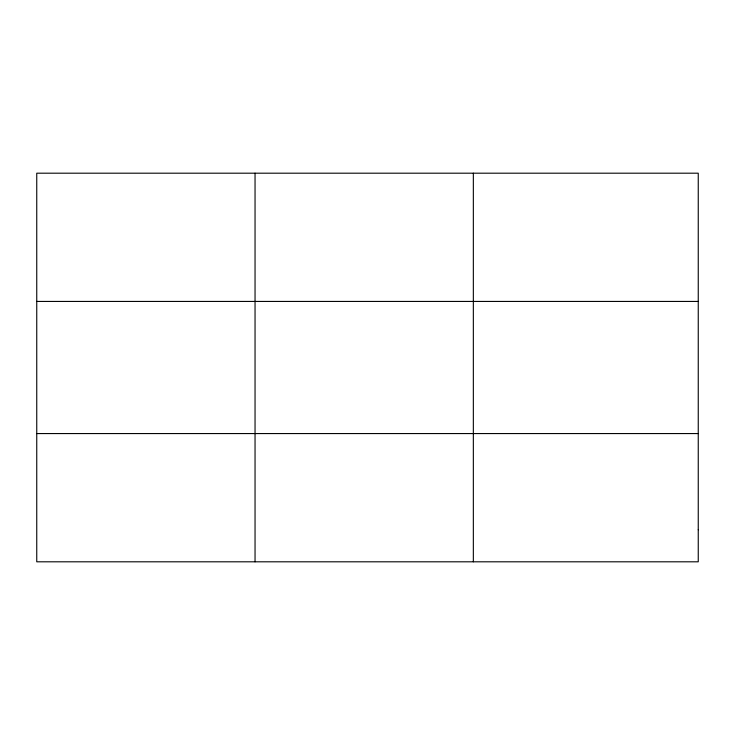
<?xml version="1.0" encoding="UTF-8"?>
<svg xmlns="http://www.w3.org/2000/svg" width="735" height="735" viewBox="0 0 735 735"><rect width="100%" height="100%" fill="white"/><g stroke="black" fill="none" stroke-linecap="round" stroke-linejoin="round"><path stroke-width="1.1" d="M36.75 301.433L698.25 301.433M36.75 433.567L698.25 433.567M473.34 173.194L473.34 561.806M255.045 173.194L255.045 561.806M698.25 529.742L698.25 561.806L36.75 561.806L36.75 173.194L698.25 173.194L698.25 529.742"/></g></svg>
